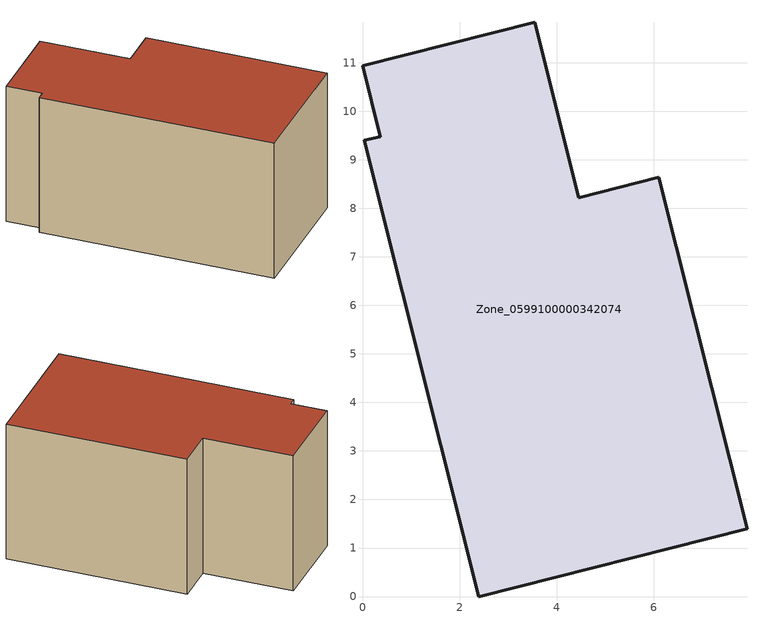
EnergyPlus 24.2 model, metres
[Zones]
Zone_0599100000342074
 floor ground (C_G): 2.39,0 0.03,9.4 0.36,9.48 0,10.94 3.55,11.83 4.45,8.22 6.1,8.64 7.92,1.4 z0
 wall outside (C_F): 0.03,9.4 2.39,0 7.92,1.4 6.1,8.64 4.45,8.22 3.55,11.83 0,10.94 0.36,9.48 0.03,9.4 z0:6.03
 roof outside (C_R): 3.55,11.83 0,10.94 0.36,9.48 0.03,9.4 2.39,0 7.92,1.4 6.1,8.64 4.45,8.22 z6.03
[BUILDING]
Pand.0599100000342074: North Axis=0; Terrain=City; Loads Convergence Tolerance Value=0.04; Temperature Convergence Tolerance Value=0.4; Solar Distribution=FullExterior; Maximum Number of Warmup Days=25; Minimum Number of Warmup Days=1
[Site:Location]
Rotterdam.The.Hague.AP_ZH_NLD Design_Conditions: Latitude=51.96; Longitude=4.45; Time Zone=1; Elevation=-4.5
[SITE:GROUNDTEMPERATURE:BUILDINGSURFACE]
18, 18, 18, 18, 18, 18, 18, 18, 18, 18, 18, 18
[MATERIAL] Thermal Absorptance=0.9; Solar Absorptance=0.7; Visible Absorptance=0.7
Name | Roughness | Thickness | Conductivity | Density | Specific Heat
G.TC.1992-2005 | MediumSmooth | 0.15 | 0.06 | 540 | 1210
F.TC.1992-2005 | Rough | 0.3 | 0.12 | 1920 | 840
R.TC.1992-2005 | MediumRough | 0.2 | 0.08 | 1500 | 1000
[CONSTRUCTION]
C_G: G.TC.1992-2005
C_F: F.TC.1992-2005
C_R: R.TC.1992-2005
[ZONE]
Zone_0599100000342074: Type=1; Multiplier=1; Ceiling Height=Autocalculate; Volume=Autocalculate; Floor Area=autocalculate; Part of Total Floor Area=Yes
[ZONEINFILTRATION:DESIGNFLOWRATE]
Infil_Zone_0599100000342074: Zone or ZoneList or Space or SpaceList=Zone_0599100000342074; Schedule=AlwaysOn; Design Flow Rate Calculation Method=Flow/Area; Flow Rate per Floor Area=0.0015; Constant Term Coefficient=1; Temperature Term Coefficient=0; Velocity Term Coefficient=0; Velocity Squared Term Coefficient=0
[HVACTEMPLATE:ZONE:IDEALLOADSAIRSYSTEM]
Zone_0599100000342074: Maximum Heating Supply Air Temperature=50; Minimum Cooling Supply Air Temperature=13; Maximum Heating Supply Air Humidity Ratio=0.0156; Minimum Cooling Supply Air Humidity Ratio=0.0077; Heating Limit=NoLimit; Cooling Limit=NoLimit; Dehumidification Control Type=ConstantSensibleHeatRatio; Cooling Sensible Heat Ratio=0.7; Dehumidification Setpoint=60; Humidification Control Type=None; Humidification Setpoint=30; Outdoor Air Method=None; Outdoor Air Flow Rate per Person=0.00944; Outdoor Air Flow Rate per Zone Floor Area=0; Outdoor Air Flow Rate per Zone=0; Demand Controlled Ventilation Type=None; Outdoor Air Economizer Type=NoEconomizer; Heat Recovery Type=None; Sensible Heat Recovery Effectiveness=0.7; Latent Heat Recovery Effectiveness=0.65
[ZONECONTROL:THERMOSTAT]
ThermostatControl_Zone_0599100000342074: Zone or ZoneList=Zone_0599100000342074; Control Type Schedule=DualSetpointControlType; Control 1=Thermostat_Zone_0599100000342074; Temperature Difference Between Cutout And Setpoint=0
[THERMOSTATSETPOINT:DUALSETPOINT]
Thermostat_Zone_0599100000342074: Heating Setpoint Temperature Schedule=HeatingSetpoint_Zone_0599100000342074; Cooling Setpoint Temperature Schedule=CoolingSetpoint_Zone_0599100000342074
[SCHEDULE:COMPACT]
HeatingSetpoint_Zone_0599100000342074: Through: 12/31, For: AllDays, Until: 24:00, 21
CoolingSetpoint_Zone_0599100000342074: Through: 12/31, For: AllDays, Until: 24:00, 24
DualSetpointControlType: Through: 12/31, For: AllDays, Until: 24:00, 4
AlwaysOn: Through: 12/31, For: AllDays, Until: 24:00, 1
